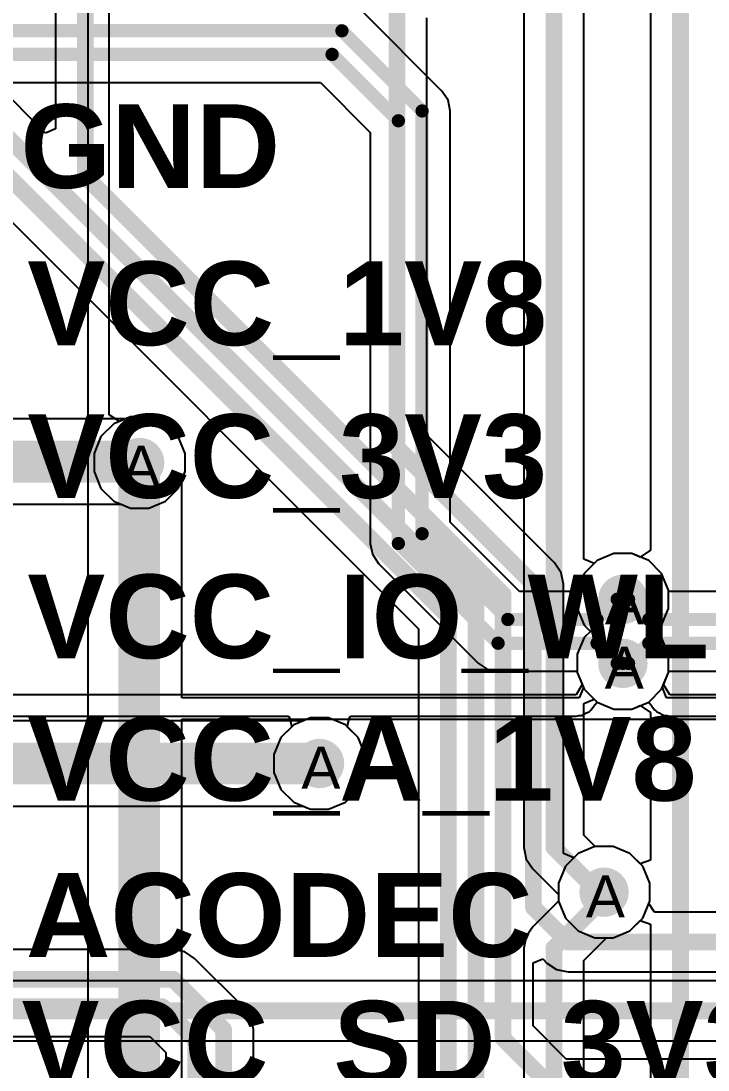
# Model space of a CAD drawing. Header units: inches. Extents: x 0 to 5271, y 0 to 5417.
# Drawn here: x 37.78 to 46.12, y 85.01 to 97.74 of the extents above; entities that cross this region are included whole.
import ezdxf

# ---------------------------------------------------------------- set-up
doc = ezdxf.new("R2010")
doc.units = ezdxf.units.IN
for name, color, linetype in [('Bottom Layer', 5, 'Continuous'), ('Drill Drawing', 1, 'Continuous'), ('L2_GND1', 16, 'Continuous'), ('L3_SIG1', 76, 'Continuous'), ('L4_PWR', 90, 'Continuous'), ('L5_GND2', 156, 'Continuous'), ('L6_SIG2', 130, 'Continuous'), ('L7_GND3', 216, 'Continuous'), ('Top Layer', 1, 'Continuous'), ('Top Overlay', 2, 'Continuous'), ('Via Holes', 16, 'Continuous')]:
    doc.layers.add(name, color=color, linetype=linetype)
doc.styles.add('Arial', font='', dxfattribs={"height": 0.2})
doc.styles.add('Arial_Bold', font='', dxfattribs={"height": 0.2})
doc.styles.get('Arial').set_extended_font_data('Arial')
doc.styles.get('Arial_Bold').set_extended_font_data('Arial', bold=True)

msp = doc.modelspace()

# ---------------------------------------------------------------- hatches: boundary and pattern name
at = {"layer": 'Bottom Layer'}
h = msp.add_hatch(color=5, dxfattribs=at)
edge = h.paths.add_edge_path()
edge.add_arc((39.218, 92.38), 0.3, 0, 360)
h = msp.add_hatch(color=5, dxfattribs=at)
edge = h.paths.add_edge_path()
edge.add_arc((45.085, 90.72), 0.3, 0, 360)
h = msp.add_hatch(color=5, dxfattribs=at)
edge = h.paths.add_edge_path()
edge.add_arc((45.085, 89.942), 0.3, 0, 360)
h = msp.add_hatch(color=5, dxfattribs=at)
edge = h.paths.add_edge_path()
edge.add_arc((41.402, 88.727), 0.3, 0, 360)
h = msp.add_hatch(color=5, dxfattribs=at)
edge = h.paths.add_edge_path()
edge.add_arc((44.856, 87.165), 0.3, 0, 360)
at = {"layer": 'L2_GND1'}
h = msp.add_hatch(color=16, dxfattribs=at)
edge = h.paths.add_edge_path()
edge.add_arc((39.218, 92.38), 0.3, 0, 360)
h = msp.add_hatch(color=16, dxfattribs=at)
edge = h.paths.add_edge_path()
edge.add_arc((45.085, 90.72), 0.3, 0, 360)
h = msp.add_hatch(color=16, dxfattribs=at)
edge = h.paths.add_edge_path()
edge.add_arc((45.085, 89.942), 0.3, 0, 360)
h = msp.add_hatch(color=16, dxfattribs=at)
edge = h.paths.add_edge_path()
edge.add_arc((41.402, 88.727), 0.3, 0, 360)
h = msp.add_hatch(color=16, dxfattribs=at)
edge = h.paths.add_edge_path()
edge.add_arc((44.856, 87.165), 0.3, 0, 360)
at = {"layer": 'L3_SIG1'}
h = msp.add_hatch(color=76, dxfattribs=at)
edge = h.paths.add_edge_path()
edge.add_arc((39.218, 92.38), 0.3, 0, 360)
h = msp.add_hatch(color=76, dxfattribs=at)
edge = h.paths.add_edge_path()
edge.add_arc((45.085, 90.72), 0.3, 0, 360)
h = msp.add_hatch(color=76, dxfattribs=at)
edge = h.paths.add_edge_path()
edge.add_arc((45.085, 89.942), 0.3, 0, 360)
h = msp.add_hatch(color=76, dxfattribs=at)
edge = h.paths.add_edge_path()
edge.add_arc((41.402, 88.727), 0.3, 0, 360)
h = msp.add_hatch(color=76, dxfattribs=at)
edge = h.paths.add_edge_path()
edge.add_arc((44.856, 87.165), 0.3, 0, 360)
at = {"layer": 'L4_PWR'}
h = msp.add_hatch(color=90, dxfattribs=at)
edge = h.paths.add_edge_path()
edge.add_arc((39.218, 92.38), 0.3, 0, 360)
h = msp.add_hatch(color=90, dxfattribs=at)
edge = h.paths.add_edge_path()
edge.add_arc((45.085, 90.72), 0.3, 0, 360)
h = msp.add_hatch(color=90, dxfattribs=at)
edge = h.paths.add_edge_path()
edge.add_arc((45.085, 89.942), 0.3, 0, 360)
h = msp.add_hatch(color=90, dxfattribs=at)
edge = h.paths.add_edge_path()
edge.add_arc((41.402, 88.727), 0.3, 0, 360)
h = msp.add_hatch(color=90, dxfattribs=at)
edge = h.paths.add_edge_path()
edge.add_arc((44.856, 87.165), 0.3, 0, 360)
at = {"layer": 'L5_GND2'}
h = msp.add_hatch(color=156, dxfattribs=at)
edge = h.paths.add_edge_path()
edge.add_arc((39.218, 92.38), 0.3, 0, 360)
h = msp.add_hatch(color=156, dxfattribs=at)
edge = h.paths.add_edge_path()
edge.add_arc((45.085, 90.72), 0.3, 0, 360)
h = msp.add_hatch(color=156, dxfattribs=at)
edge = h.paths.add_edge_path()
edge.add_arc((45.085, 89.942), 0.3, 0, 360)
h = msp.add_hatch(color=156, dxfattribs=at)
edge = h.paths.add_edge_path()
edge.add_arc((41.402, 88.727), 0.3, 0, 360)
h = msp.add_hatch(color=156, dxfattribs=at)
edge = h.paths.add_edge_path()
edge.add_arc((44.856, 87.165), 0.3, 0, 360)
at = {"layer": 'L6_SIG2'}
h = msp.add_hatch(color=130, dxfattribs=at)
edge = h.paths.add_edge_path()
edge.add_arc((39.218, 92.38), 0.3, 0, 360)
h = msp.add_hatch(color=130, dxfattribs=at)
edge = h.paths.add_edge_path()
edge.add_arc((45.085, 90.72), 0.3, 0, 360)
h = msp.add_hatch(color=130, dxfattribs=at)
edge = h.paths.add_edge_path()
edge.add_arc((45.085, 89.942), 0.3, 0, 360)
h = msp.add_hatch(color=130, dxfattribs=at)
edge = h.paths.add_edge_path()
edge.add_arc((41.402, 88.727), 0.3, 0, 360)
h = msp.add_hatch(color=130, dxfattribs=at)
edge = h.paths.add_edge_path()
edge.add_arc((44.856, 87.165), 0.3, 0, 360)
at = {"layer": 'L7_GND3'}
h = msp.add_hatch(color=216, dxfattribs=at)
edge = h.paths.add_edge_path()
edge.add_arc((39.218, 92.38), 0.3, 0, 360)
h = msp.add_hatch(color=216, dxfattribs=at)
edge = h.paths.add_edge_path()
edge.add_arc((45.085, 90.72), 0.3, 0, 360)
h = msp.add_hatch(color=216, dxfattribs=at)
edge = h.paths.add_edge_path()
edge.add_arc((45.085, 89.942), 0.3, 0, 360)
h = msp.add_hatch(color=216, dxfattribs=at)
edge = h.paths.add_edge_path()
edge.add_arc((41.402, 88.727), 0.3, 0, 360)
h = msp.add_hatch(color=216, dxfattribs=at)
edge = h.paths.add_edge_path()
edge.add_arc((44.856, 87.165), 0.3, 0, 360)
at = {"layer": 'Top Layer'}
h = msp.add_hatch(color=1, dxfattribs=at)
edge = h.paths.add_edge_path()
edge.add_arc((39.218, 92.38), 0.3, 0, 360)
h = msp.add_hatch(color=1, dxfattribs=at)
edge = h.paths.add_edge_path()
edge.add_arc((45.085, 90.72), 0.3, 0, 360)
h = msp.add_hatch(color=1, dxfattribs=at)
edge = h.paths.add_edge_path()
edge.add_arc((45.085, 89.942), 0.3, 0, 360)
h = msp.add_hatch(color=1, dxfattribs=at)
edge = h.paths.add_edge_path()
edge.add_arc((41.402, 88.727), 0.3, 0, 360)
h = msp.add_hatch(color=1, dxfattribs=at)
edge = h.paths.add_edge_path()
edge.add_arc((44.856, 87.165), 0.3, 0, 360)
at = {"layer": 'Via Holes'}
h = msp.add_hatch(color=7, dxfattribs=at)
edge = h.paths.add_edge_path()
edge.add_arc((39.218, 92.38), 0.15, 0, 360)
h = msp.add_hatch(color=7, dxfattribs=at)
edge = h.paths.add_edge_path()
edge.add_arc((45.085, 90.72), 0.15, 0, 360)
h = msp.add_hatch(color=7, dxfattribs=at)
edge = h.paths.add_edge_path()
edge.add_arc((45.085, 89.942), 0.15, 0, 360)
h = msp.add_hatch(color=7, dxfattribs=at)
edge = h.paths.add_edge_path()
edge.add_arc((41.402, 88.727), 0.15, 0, 360)
h = msp.add_hatch(color=7, dxfattribs=at)
edge = h.paths.add_edge_path()
edge.add_arc((44.856, 87.165), 0.15, 0, 360)

# ---------------------------------------------------------------- linework, layer by layer
at = {"layer": 'Bottom Layer'}
for p, q in [((38.195, 100.482), (38.195, 96.428)), ((38.077, 96.379), (35.313, 99.144)), ((34.364, 98.6), (42.603, 90.362)), ((42.704, 92.712), (42.704, 97.777)), ((38.195, 96.428), (38.077, 96.379)), ((38.904, 92.849), (38.748, 92.694)), ((39.107, 92.934), (38.904, 92.849)), ((39.328, 92.934), (39.107, 92.934)), ((39.531, 92.849), (39.328, 92.934)), ((39.687, 92.694), (39.531, 92.849)), ((38.748, 92.694), (38.664, 92.49)), ((39.772, 92.49), (39.687, 92.694)), ((44.255, 91.161), (42.704, 92.712)), ((38.664, 92.49), (38.664, 92.27)), ((39.772, 92.27), (39.772, 92.49)), ((38.664, 92.27), (38.748, 92.066)), ((39.687, 92.066), (39.772, 92.27)), ((38.748, 92.066), (38.904, 91.91)), ((39.531, 91.91), (39.687, 92.066)), ((38.904, 91.91), (39.107, 91.826)), ((39.107, 91.826), (39.328, 91.826)), ((39.328, 91.826), (39.531, 91.91)), ((44.771, 91.189), (44.615, 91.034)), ((44.975, 91.274), (44.771, 91.189)), ((45.195, 91.274), (44.975, 91.274)), ((45.399, 91.189), (45.195, 91.274)), ((45.555, 91.034), (45.399, 91.189)), ((44.334, 91.043), (44.255, 91.161)), ((44.255, 91.161), (44.255, 91.161)), ((44.362, 90.904), (44.334, 91.043)), ((44.615, 91.034), (44.531, 90.83)), ((45.639, 90.83), (45.555, 91.034)), ((44.362, 87.633), (44.362, 90.904)), ((44.531, 90.83), (44.531, 90.61)), ((45.639, 90.816), (45.639, 90.83)), ((52.996, 90.816), (45.639, 90.816)), ((44.531, 90.61), (44.615, 90.406)), ((44.615, 90.406), (44.69, 90.331)), ((42.603, 90.362), (42.603, 83.061)), ((44.69, 90.331), (44.615, 90.256)), ((44.615, 90.256), (44.531, 90.052)), ((44.531, 90.052), (44.531, 89.832)), ((44.531, 89.832), (44.615, 89.628)), ((45.555, 89.628), (45.639, 89.832)), ((45.639, 89.832), (45.639, 89.846)), ((45.639, 89.846), (53.256, 89.846)), ((44.615, 89.628), (44.771, 89.472)), ((45.399, 89.472), (45.555, 89.628)), ((44.771, 89.472), (44.975, 89.388)), ((44.975, 89.388), (45.195, 89.388)), ((45.195, 89.388), (45.399, 89.472)), ((41.292, 89.281), (41.088, 89.197)), ((41.512, 89.281), (41.292, 89.281)), ((41.716, 89.197), (41.512, 89.281)), ((41.088, 89.197), (40.932, 89.041)), ((41.872, 89.041), (41.716, 89.197)), ((40.932, 89.041), (40.848, 88.837)), ((41.956, 88.837), (41.872, 89.041)), ((40.848, 88.837), (40.848, 88.617)), ((41.956, 88.617), (41.956, 88.837)), ((40.848, 88.617), (40.932, 88.413)), ((41.872, 88.413), (41.956, 88.617)), ((40.932, 88.413), (41.088, 88.258)), ((41.716, 88.258), (41.872, 88.413)), ((41.088, 88.258), (41.292, 88.173)), ((41.512, 88.173), (41.716, 88.258)), ((41.292, 88.173), (41.512, 88.173)), ((44.489, 87.581), (44.362, 87.633)), ((44.543, 87.635), (44.489, 87.581)), ((44.746, 87.719), (44.543, 87.635)), ((44.967, 87.719), (44.746, 87.719)), ((45.17, 87.635), (44.967, 87.719)), ((45.326, 87.479), (45.17, 87.635)), ((45.41, 87.275), (45.326, 87.479)), ((45.41, 87.055), (45.41, 87.275)), ((45.399, 87.029), (45.41, 87.055)), ((45.47, 86.923), (45.399, 87.029)), ((52.18, 86.923), (45.47, 86.923)), ((39.629, 86.469), (37.493, 86.469)), ((39.768, 86.441), (39.629, 86.469)), ((39.629, 86.469), (39.629, 86.469)), ((39.885, 86.362), (39.768, 86.441)), ((40.494, 85.754), (39.885, 86.362)), ((43.994, 86.306), (44.111, 86.355)), ((44.111, 86.355), (44.162, 86.304)), ((43.994, 85.542), (43.994, 86.306)), ((44.162, 86.304), (44.162, 86.304)), ((44.162, 86.304), (44.28, 86.225)), ((44.28, 86.225), (44.419, 86.198)), ((44.419, 86.198), (44.419, 86.198)), ((44.419, 86.198), (51.732, 86.198)), ((40.572, 85.637), (40.494, 85.754)), ((40.494, 85.754), (40.494, 85.754)), ((40.6, 85.498), (40.572, 85.637)), ((40.6, 83.963), (40.6, 85.498)), ((40.6, 85.498), (40.6, 85.498)), ((44.397, 85.139), (43.994, 85.542)), ((32.045, 85.413), (39.342, 85.413)), ((39.342, 85.413), (39.536, 85.219)), ((39.536, 85.219), (39.536, 83.963)), ((48.887, 85.139), (44.397, 85.139))]:
    msp.add_line(p, q, dxfattribs=at)
for points in [[(38.557, 95.854, 0.203, 0.203, 0), (38.557, 100.482, 0.203, 0.203, 0)], [(34.95, 98.994, 0.203, 0.203, 0), (43.301, 90.643, 0.203, 0.203, 0)], [(34.62, 98.857, 0.203, 0.203, 0), (42.965, 90.512, 0.203, 0.203, 0)], [(42.342, 92.561, 0.203, 0.203, 0), (42.342, 98.26, 0.203, 0.203, 0)], [(38.557, 95.854, 0.203, 0.203, 0), (43.631, 90.78, 0.203, 0.203, 0)], [(42.342, 92.561, 0.203, 0.203, 0), (43.999, 90.904, 0.203, 0.203, 0)], [(43.999, 86.98, 0.203, 0.203, 0), (43.999, 90.904, 0.203, 0.203, 0)], [(43.631, 85.391, 0.203, 0.203, 0), (43.631, 90.78, 0.203, 0.203, 0)], [(45.085, 90.72, 0.161, 0.161, 0), (45.154, 90.72, 0.161, 0.161, 0)], [(45.154, 90.72, 0.161, 0.161, 0), (45.399, 90.475, 0.161, 0.161, 0)], [(43.301, 83.358, 0.203, 0.203, 0), (43.301, 90.643, 0.203, 0.203, 0)], [(42.965, 82.579, 0.203, 0.203, 0), (42.965, 90.512, 0.203, 0.203, 0)], [(45.399, 90.475, 0.161, 0.161, 0), (53.137, 90.475, 0.161, 0.161, 0)], [(45.154, 89.942, 0.161, 0.161, 0), (45.399, 90.187, 0.161, 0.161, 0)], [(45.399, 90.187, 0.161, 0.161, 0), (53.256, 90.187, 0.161, 0.161, 0)], [(45.085, 89.942, 0.161, 0.161, 0), (45.154, 89.942, 0.161, 0.161, 0)], [(43.999, 86.98, 0.203, 0.203, 0), (44.419, 86.56, 0.203, 0.203, 0)], [(44.419, 86.56, 0.203, 0.203, 0), (52.601, 86.56, 0.203, 0.203, 0)], [(32.182, 86.106, 0.203, 0.203, 0), (39.629, 86.106, 0.203, 0.203, 0)], [(39.629, 86.106, 0.203, 0.203, 0), (40.237, 85.498, 0.203, 0.203, 0)], [(32.045, 85.776, 0.203, 0.203, 0), (39.492, 85.776, 0.203, 0.203, 0)], [(39.492, 85.776, 0.203, 0.203, 0), (39.899, 85.369, 0.203, 0.203, 0)], [(40.237, 83.744, 0.203, 0.203, 0), (40.237, 85.498, 0.203, 0.203, 0)], [(39.899, 83.726, 0.203, 0.203, 0), (39.899, 85.369, 0.203, 0.203, 0)], [(43.631, 85.391, 0.203, 0.203, 0), (44.247, 84.776, 0.203, 0.203, 0)]]:
    msp.add_lwpolyline(points, format="xyseb", dxfattribs=at)
for points in [[(38.506, 95.854, 0.102, 0.102, 1), (38.608, 95.854, 0.102, 0.102, 1)], [(38.506, 95.854, 0.102, 0.102, 1), (38.608, 95.854, 0.102, 0.102, 1)], [(42.291, 92.561, 0.102, 0.102, 1), (42.393, 92.561, 0.102, 0.102, 1)], [(42.291, 92.561, 0.102, 0.102, 1), (42.393, 92.561, 0.102, 0.102, 1)], [(43.948, 90.904, 0.102, 0.102, 1), (44.05, 90.904, 0.102, 0.102, 1)], [(43.948, 90.904, 0.102, 0.102, 1), (44.05, 90.904, 0.102, 0.102, 1)], [(43.581, 90.78, 0.102, 0.102, 1), (43.682, 90.78, 0.102, 0.102, 1)], [(43.581, 90.78, 0.102, 0.102, 1), (43.682, 90.78, 0.102, 0.102, 1)], [(45.045, 90.72, 0.0804, 0.0804, 1), (45.125, 90.72, 0.0804, 0.0804, 1)], [(45.114, 90.72, 0.0804, 0.0804, 1), (45.194, 90.72, 0.0804, 0.0804, 1)], [(45.114, 90.72, 0.0804, 0.0804, 1), (45.194, 90.72, 0.0804, 0.0804, 1)], [(43.25, 90.643, 0.102, 0.102, 1), (43.352, 90.643, 0.102, 0.102, 1)], [(43.25, 90.643, 0.102, 0.102, 1), (43.352, 90.643, 0.102, 0.102, 1)], [(42.914, 90.512, 0.102, 0.102, 1), (43.016, 90.512, 0.102, 0.102, 1)], [(42.914, 90.512, 0.102, 0.102, 1), (43.016, 90.512, 0.102, 0.102, 1)], [(45.359, 90.475, 0.0804, 0.0804, 1), (45.439, 90.475, 0.0804, 0.0804, 1)], [(45.359, 90.475, 0.0804, 0.0804, 1), (45.439, 90.475, 0.0804, 0.0804, 1)], [(45.359, 90.187, 0.0804, 0.0804, 1), (45.439, 90.187, 0.0804, 0.0804, 1)], [(45.359, 90.187, 0.0804, 0.0804, 1), (45.439, 90.187, 0.0804, 0.0804, 1)], [(45.045, 89.942, 0.0804, 0.0804, 1), (45.125, 89.942, 0.0804, 0.0804, 1)], [(45.114, 89.942, 0.0804, 0.0804, 1), (45.194, 89.942, 0.0804, 0.0804, 1)], [(45.114, 89.942, 0.0804, 0.0804, 1), (45.194, 89.942, 0.0804, 0.0804, 1)], [(43.948, 86.98, 0.102, 0.102, 1), (44.05, 86.98, 0.102, 0.102, 1)], [(43.948, 86.98, 0.102, 0.102, 1), (44.05, 86.98, 0.102, 0.102, 1)], [(44.368, 86.56, 0.102, 0.102, 1), (44.469, 86.56, 0.102, 0.102, 1)], [(44.368, 86.56, 0.102, 0.102, 1), (44.469, 86.56, 0.102, 0.102, 1)], [(39.578, 86.106, 0.102, 0.102, 1), (39.68, 86.106, 0.102, 0.102, 1)], [(39.578, 86.106, 0.102, 0.102, 1), (39.68, 86.106, 0.102, 0.102, 1)], [(39.441, 85.776, 0.102, 0.102, 1), (39.543, 85.776, 0.102, 0.102, 1)], [(39.441, 85.776, 0.102, 0.102, 1), (39.543, 85.776, 0.102, 0.102, 1)], [(40.186, 85.498, 0.102, 0.102, 1), (40.288, 85.498, 0.102, 0.102, 1)], [(40.186, 85.498, 0.102, 0.102, 1), (40.288, 85.498, 0.102, 0.102, 1)], [(39.848, 85.369, 0.102, 0.102, 1), (39.95, 85.369, 0.102, 0.102, 1)], [(39.848, 85.369, 0.102, 0.102, 1), (39.95, 85.369, 0.102, 0.102, 1)], [(43.581, 85.391, 0.102, 0.102, 1), (43.682, 85.391, 0.102, 0.102, 1)], [(43.581, 85.391, 0.102, 0.102, 1), (43.682, 85.391, 0.102, 0.102, 1)]]:
    msp.add_lwpolyline(points, format="xyseb", close=True, dxfattribs=at)
at = {"layer": 'L2_GND1'}
for p, q in [((38.904, 92.849), (38.748, 92.694)), ((39.107, 92.934), (38.904, 92.849)), ((39.328, 92.934), (39.107, 92.934)), ((39.531, 92.849), (39.328, 92.934)), ((39.687, 92.694), (39.531, 92.849)), ((38.748, 92.694), (38.664, 92.49)), ((39.772, 92.49), (39.687, 92.694)), ((38.664, 92.49), (38.664, 92.27)), ((39.772, 92.27), (39.772, 92.49)), ((38.664, 92.27), (38.748, 92.066)), ((39.687, 92.066), (39.772, 92.27)), ((38.748, 92.066), (38.904, 91.91)), ((39.531, 91.91), (39.687, 92.066)), ((38.904, 91.91), (39.107, 91.826)), ((39.107, 91.826), (39.328, 91.826)), ((39.328, 91.826), (39.531, 91.91)), ((44.771, 91.189), (44.615, 91.034)), ((44.975, 91.274), (44.771, 91.189)), ((45.195, 91.274), (44.975, 91.274)), ((45.399, 91.189), (45.195, 91.274)), ((45.555, 91.034), (45.399, 91.189)), ((44.615, 91.034), (44.531, 90.83)), ((45.639, 90.83), (45.555, 91.034)), ((44.531, 90.83), (44.531, 90.61)), ((45.639, 90.61), (45.639, 90.83)), ((44.531, 90.61), (44.615, 90.406)), ((45.555, 90.406), (45.639, 90.61)), ((44.615, 90.406), (44.69, 90.331)), ((45.48, 90.331), (45.555, 90.406)), ((44.69, 90.331), (44.615, 90.256)), ((45.555, 90.256), (45.48, 90.331)), ((44.615, 90.256), (44.531, 90.052)), ((45.639, 90.052), (45.555, 90.256)), ((44.531, 90.052), (44.531, 89.832)), ((45.639, 89.832), (45.639, 90.052)), ((44.531, 89.832), (44.591, 89.687)), ((45.579, 89.687), (45.639, 89.832)), ((44.591, 89.687), (44.517, 89.56)), ((45.653, 89.56), (45.579, 89.687)), ((44.517, 89.56), (23.53, 89.56)), ((53.781, 89.56), (45.653, 89.56)), ((44.7, 89.377), (44.733, 89.421)), ((44.733, 89.421), (44.741, 89.431)), ((44.741, 89.431), (44.746, 89.438)), ((44.746, 89.438), (44.771, 89.472)), ((44.771, 89.472), (44.975, 89.388)), ((44.975, 89.388), (45.195, 89.388)), ((45.195, 89.388), (45.399, 89.472)), ((45.399, 89.472), (45.424, 89.438)), ((45.424, 89.438), (45.429, 89.431)), ((45.429, 89.431), (45.437, 89.421)), ((45.437, 89.421), (45.47, 89.377)), ((23.53, 89.301), (41.027, 89.301)), ((41.027, 89.301), (41.039, 89.28)), ((41.039, 89.28), (41.066, 89.174)), ((41.738, 89.174), (41.765, 89.28)), ((41.765, 89.28), (41.777, 89.301)), ((41.777, 89.301), (44.517, 89.301)), ((44.517, 89.301), (44.55, 89.308)), ((44.55, 89.308), (44.584, 89.31)), ((44.584, 89.31), (44.599, 89.318)), ((44.599, 89.318), (44.616, 89.321)), ((44.616, 89.321), (44.644, 89.34)), ((44.644, 89.34), (44.675, 89.355)), ((44.675, 89.355), (44.686, 89.368)), ((44.686, 89.368), (44.7, 89.377)), ((45.47, 89.377), (45.484, 89.368)), ((45.484, 89.368), (45.495, 89.355)), ((45.495, 89.355), (45.526, 89.34)), ((45.526, 89.34), (45.554, 89.321)), ((45.554, 89.321), (45.571, 89.318)), ((45.571, 89.318), (45.586, 89.31)), ((45.586, 89.31), (45.62, 89.308)), ((45.62, 89.308), (45.653, 89.301)), ((45.653, 89.301), (53.71, 89.301)), ((41.066, 89.174), (40.932, 89.041)), ((41.872, 89.041), (41.738, 89.174)), ((40.932, 89.041), (40.848, 88.837)), ((41.956, 88.837), (41.872, 89.041)), ((40.848, 88.837), (40.848, 88.617)), ((41.956, 88.617), (41.956, 88.837)), ((40.848, 88.617), (40.932, 88.413)), ((41.872, 88.413), (41.956, 88.617)), ((40.932, 88.413), (41.088, 88.258)), ((41.716, 88.258), (41.872, 88.413)), ((41.088, 88.258), (41.292, 88.173)), ((41.512, 88.173), (41.716, 88.258)), ((41.292, 88.173), (41.512, 88.173)), ((44.543, 87.635), (44.387, 87.479)), ((44.746, 87.719), (44.543, 87.635)), ((44.967, 87.719), (44.746, 87.719)), ((45.17, 87.635), (44.967, 87.719)), ((45.326, 87.479), (45.17, 87.635)), ((44.387, 87.479), (44.302, 87.275)), ((45.41, 87.275), (45.326, 87.479)), ((44.302, 87.275), (44.302, 87.055)), ((45.41, 87.055), (45.41, 87.275)), ((44.302, 87.055), (44.387, 86.851)), ((45.326, 86.851), (45.41, 87.055)), ((44.387, 86.851), (44.543, 86.695)), ((45.17, 86.695), (45.326, 86.851)), ((44.543, 86.695), (44.746, 86.611)), ((44.746, 86.611), (44.967, 86.611)), ((44.967, 86.611), (45.17, 86.695))]:
    msp.add_line(p, q, dxfattribs=at)
at = {"layer": 'L3_SIG1'}
for p, q in [((43.884, 98.781), (43.884, 87.706)), ((44.609, 91.207), (44.609, 98.63)), ((38.904, 92.849), (38.748, 92.694)), ((39.107, 92.934), (38.904, 92.849)), ((39.328, 92.934), (39.107, 92.934)), ((39.531, 92.849), (39.328, 92.934)), ((39.687, 92.694), (39.531, 92.849)), ((38.748, 92.694), (38.664, 92.49)), ((39.772, 92.49), (39.687, 92.694)), ((38.664, 92.49), (38.664, 92.27)), ((39.772, 92.27), (39.772, 92.49)), ((38.664, 92.27), (38.748, 92.066)), ((39.687, 92.066), (39.772, 92.27)), ((38.748, 92.066), (38.904, 91.91)), ((39.531, 91.91), (39.687, 92.066)), ((38.904, 91.91), (39.107, 91.826)), ((39.107, 91.826), (39.328, 91.826)), ((39.328, 91.826), (39.531, 91.91)), ((44.736, 91.155), (44.609, 91.207)), ((44.771, 91.189), (44.736, 91.155)), ((44.975, 91.274), (44.771, 91.189)), ((45.195, 91.274), (44.975, 91.274)), ((45.399, 91.189), (45.195, 91.274)), ((45.555, 91.034), (45.399, 91.189)), ((45.639, 90.83), (45.555, 91.034)), ((45.639, 90.61), (45.639, 90.83)), ((45.555, 90.406), (45.639, 90.61)), ((45.48, 90.331), (45.555, 90.406)), ((45.555, 90.256), (45.48, 90.331)), ((45.639, 90.052), (45.555, 90.256)), ((45.639, 89.832), (45.639, 90.052)), ((45.555, 89.628), (45.639, 89.832)), ((45.399, 89.472), (45.555, 89.628)), ((44.609, 89.455), (44.736, 89.507)), ((44.609, 87.856), (44.609, 89.455)), ((44.736, 89.507), (44.771, 89.472)), ((44.771, 89.472), (44.975, 89.388)), ((44.975, 89.388), (45.195, 89.388)), ((45.195, 89.388), (45.399, 89.472)), ((41.292, 89.281), (41.088, 89.197)), ((41.512, 89.281), (41.292, 89.281)), ((41.716, 89.197), (41.512, 89.281)), ((41.088, 89.197), (40.932, 89.041)), ((41.872, 89.041), (41.716, 89.197)), ((40.932, 89.041), (40.848, 88.837)), ((41.956, 88.837), (41.872, 89.041)), ((40.848, 88.837), (40.848, 88.617)), ((41.956, 88.617), (41.956, 88.837)), ((40.848, 88.617), (40.932, 88.413)), ((41.872, 88.413), (41.956, 88.617)), ((40.932, 88.413), (41.088, 88.258)), ((41.716, 88.258), (41.872, 88.413)), ((41.088, 88.258), (41.292, 88.173)), ((41.512, 88.173), (41.716, 88.258)), ((41.292, 88.173), (41.512, 88.173)), ((44.747, 87.719), (44.609, 87.856)), ((43.884, 87.706), (43.884, 87.706)), ((43.884, 87.706), (43.912, 87.567)), ((44.967, 87.719), (44.747, 87.719)), ((45.17, 87.635), (44.967, 87.719)), ((45.326, 87.479), (45.17, 87.635)), ((43.912, 87.567), (43.99, 87.45)), ((45.41, 87.275), (45.326, 87.479)), ((43.99, 87.45), (44.302, 87.138)), ((45.41, 87.055), (45.41, 87.275)), ((44.302, 87.138), (44.302, 87.055)), ((44.302, 87.055), (44.387, 86.851)), ((45.326, 86.851), (45.41, 87.055)), ((44.387, 86.851), (44.543, 86.695)), ((45.17, 86.695), (45.326, 86.851)), ((44.543, 86.695), (44.746, 86.611)), ((44.746, 86.611), (44.967, 86.611)), ((44.967, 86.611), (45.17, 86.695))]:
    msp.add_line(p, q, dxfattribs=at)
for points in [[(44.247, 87.706, 0.203, 0.203, 0), (44.247, 98.781, 0.203, 0.203, 0)], [(44.247, 87.706, 0.203, 0.203, 0), (44.788, 87.165, 0.203, 0.203, 0)], [(44.788, 87.165, 0.203, 0.203, 0), (44.856, 87.165, 0.203, 0.203, 0)]]:
    msp.add_lwpolyline(points, format="xyseb", dxfattribs=at)
for points in [[(44.196, 87.706, 0.102, 0.102, 1), (44.298, 87.706, 0.102, 0.102, 1)], [(44.196, 87.706, 0.102, 0.102, 1), (44.298, 87.706, 0.102, 0.102, 1)], [(44.737, 87.165, 0.102, 0.102, 1), (44.839, 87.165, 0.102, 0.102, 1)], [(44.737, 87.165, 0.102, 0.102, 1), (44.839, 87.165, 0.102, 0.102, 1)], [(44.806, 87.165, 0.102, 0.102, 1), (44.907, 87.165, 0.102, 0.102, 1)]]:
    msp.add_lwpolyline(points, format="xyseb", close=True, dxfattribs=at)
at = {"layer": 'L4_PWR'}
for p, q in [((38.587, 100.711), (38.587, 76.463)), ((38.846, 92.957), (38.846, 100.452)), ((38.973, 92.878), (38.846, 92.957)), ((39.107, 92.934), (38.973, 92.878)), ((39.328, 92.934), (39.107, 92.934)), ((39.531, 92.849), (39.328, 92.934)), ((39.687, 92.694), (39.531, 92.849)), ((39.772, 92.49), (39.687, 92.694)), ((39.772, 92.27), (39.772, 92.49)), ((39.73, 92.168), (39.772, 92.27)), ((39.73, 89.524), (39.73, 92.168)), ((44.771, 91.189), (44.615, 91.034)), ((44.975, 91.274), (44.771, 91.189)), ((45.195, 91.274), (44.975, 91.274)), ((45.399, 91.189), (45.195, 91.274)), ((45.555, 91.034), (45.399, 91.189)), ((44.615, 91.034), (44.531, 90.83)), ((45.639, 90.83), (45.555, 91.034)), ((44.531, 90.83), (44.531, 90.61)), ((45.639, 90.61), (45.639, 90.83)), ((44.531, 90.61), (44.615, 90.406)), ((45.555, 90.406), (45.639, 90.61)), ((44.615, 90.406), (44.69, 90.331)), ((45.48, 90.331), (45.555, 90.406)), ((44.69, 90.331), (44.615, 90.256)), ((45.555, 90.256), (45.48, 90.331)), ((44.615, 90.256), (44.531, 90.052)), ((45.639, 90.052), (45.555, 90.256)), ((44.531, 90.052), (44.531, 89.832)), ((45.639, 89.832), (45.639, 90.052)), ((44.531, 89.832), (44.606, 89.651)), ((45.564, 89.651), (45.639, 89.832)), ((44.606, 89.651), (44.554, 89.524)), ((45.616, 89.524), (45.564, 89.651)), ((44.554, 89.524), (39.73, 89.524)), ((51.003, 89.524), (45.616, 89.524)), ((39.73, 78.589), (39.73, 89.265)), ((39.73, 89.265), (51.003, 89.265)), ((44.543, 87.635), (44.387, 87.479)), ((44.746, 87.719), (44.543, 87.635)), ((44.967, 87.719), (44.746, 87.719)), ((45.17, 87.635), (44.967, 87.719)), ((45.326, 87.479), (45.17, 87.635)), ((44.387, 87.479), (44.302, 87.275)), ((45.41, 87.275), (45.326, 87.479)), ((44.302, 87.275), (44.302, 87.055)), ((45.41, 87.055), (45.41, 87.275)), ((44.302, 87.055), (44.387, 86.851)), ((45.326, 86.851), (45.41, 87.055)), ((44.387, 86.851), (44.543, 86.695)), ((45.17, 86.695), (45.326, 86.851)), ((44.543, 86.695), (44.746, 86.611)), ((44.746, 86.611), (44.967, 86.611)), ((44.967, 86.611), (45.17, 86.695))]:
    msp.add_line(p, q, dxfattribs=at)
for points in [[(39.212, 92.374, 0.508, 0.508, 0), (39.218, 92.38, 0.508, 0.508, 0)], [(39.212, 77.857, 0.508, 0.508, 0), (39.212, 92.374, 0.508, 0.508, 0)]]:
    msp.add_lwpolyline(points, format="xyseb", dxfattribs=at)
for points in [[(39.085, 92.374, 0.254, 0.254, 1), (39.339, 92.374, 0.254, 0.254, 1)], [(39.085, 92.374, 0.254, 0.254, 1), (39.339, 92.374, 0.254, 0.254, 1)], [(39.091, 92.38, 0.254, 0.254, 1), (39.345, 92.38, 0.254, 0.254, 1)]]:
    msp.add_lwpolyline(points, format="xyseb", close=True, dxfattribs=at)
at = {"layer": 'L5_GND2'}
for p, q in [((38.904, 92.849), (38.748, 92.694)), ((39.107, 92.934), (38.904, 92.849)), ((39.328, 92.934), (39.107, 92.934)), ((39.531, 92.849), (39.328, 92.934)), ((39.687, 92.694), (39.531, 92.849)), ((38.748, 92.694), (38.664, 92.49)), ((39.772, 92.49), (39.687, 92.694)), ((38.664, 92.49), (38.664, 92.27)), ((39.772, 92.27), (39.772, 92.49)), ((38.664, 92.27), (38.748, 92.066)), ((39.687, 92.066), (39.772, 92.27)), ((38.748, 92.066), (38.904, 91.91)), ((39.531, 91.91), (39.687, 92.066)), ((38.904, 91.91), (39.107, 91.826)), ((39.107, 91.826), (39.328, 91.826)), ((39.328, 91.826), (39.531, 91.91)), ((44.771, 91.189), (44.615, 91.034)), ((44.975, 91.274), (44.771, 91.189)), ((45.195, 91.274), (44.975, 91.274)), ((45.399, 91.189), (45.195, 91.274)), ((45.555, 91.034), (45.399, 91.189)), ((44.615, 91.034), (44.531, 90.83)), ((45.639, 90.83), (45.555, 91.034)), ((44.531, 90.83), (44.531, 90.61)), ((45.639, 90.61), (45.639, 90.83)), ((44.531, 90.61), (44.615, 90.406)), ((45.555, 90.406), (45.639, 90.61)), ((44.615, 90.406), (44.69, 90.331)), ((45.48, 90.331), (45.555, 90.406)), ((44.69, 90.331), (44.615, 90.256)), ((45.555, 90.256), (45.48, 90.331)), ((44.615, 90.256), (44.531, 90.052)), ((45.639, 90.052), (45.555, 90.256)), ((44.531, 90.052), (44.531, 89.832)), ((45.639, 89.832), (45.639, 90.052)), ((44.531, 89.832), (44.615, 89.628)), ((45.555, 89.628), (45.639, 89.832)), ((44.615, 89.628), (44.771, 89.472)), ((45.399, 89.472), (45.555, 89.628)), ((44.771, 89.472), (44.975, 89.388)), ((44.975, 89.388), (45.195, 89.388)), ((45.195, 89.388), (45.399, 89.472)), ((41.292, 89.281), (41.088, 89.197)), ((41.512, 89.281), (41.292, 89.281)), ((41.716, 89.197), (41.512, 89.281)), ((41.088, 89.197), (40.932, 89.041)), ((41.872, 89.041), (41.716, 89.197)), ((40.932, 89.041), (40.848, 88.837)), ((41.956, 88.837), (41.872, 89.041)), ((40.848, 88.837), (40.848, 88.617)), ((41.956, 88.617), (41.956, 88.837)), ((40.848, 88.617), (40.932, 88.413)), ((41.872, 88.413), (41.956, 88.617)), ((40.932, 88.413), (41.088, 88.258)), ((41.716, 88.258), (41.872, 88.413)), ((41.088, 88.258), (41.292, 88.173)), ((41.512, 88.173), (41.716, 88.258)), ((41.292, 88.173), (41.512, 88.173)), ((44.543, 87.635), (44.387, 87.479)), ((44.746, 87.719), (44.543, 87.635)), ((44.967, 87.719), (44.746, 87.719)), ((45.17, 87.635), (44.967, 87.719)), ((45.326, 87.479), (45.17, 87.635)), ((44.387, 87.479), (44.302, 87.275)), ((45.41, 87.275), (45.326, 87.479)), ((44.302, 87.275), (44.302, 87.055)), ((45.41, 87.055), (45.41, 87.275)), ((44.302, 87.055), (44.387, 86.851)), ((45.326, 86.851), (45.41, 87.055)), ((44.387, 86.851), (44.543, 86.695)), ((45.17, 86.695), (45.326, 86.851)), ((44.543, 86.695), (44.746, 86.611)), ((44.746, 86.611), (44.967, 86.611)), ((44.967, 86.611), (45.17, 86.695))]:
    msp.add_line(p, q, dxfattribs=at)
at = {"layer": 'L6_SIG2'}
for p, q in [((38.904, 92.849), (38.748, 92.694)), ((39.107, 92.934), (38.904, 92.849)), ((39.328, 92.934), (39.107, 92.934)), ((39.531, 92.849), (39.328, 92.934)), ((39.687, 92.694), (39.531, 92.849)), ((38.748, 92.694), (38.664, 92.49)), ((39.772, 92.49), (39.687, 92.694)), ((38.664, 92.49), (38.664, 92.27)), ((39.772, 92.27), (39.772, 92.49)), ((38.664, 92.27), (38.748, 92.066)), ((39.687, 92.066), (39.772, 92.27)), ((38.748, 92.066), (38.904, 91.91)), ((39.531, 91.91), (39.687, 92.066)), ((38.904, 91.91), (39.107, 91.826)), ((39.107, 91.826), (39.328, 91.826)), ((39.328, 91.826), (39.531, 91.91)), ((44.771, 91.189), (44.615, 91.034)), ((44.975, 91.274), (44.771, 91.189)), ((45.195, 91.274), (44.975, 91.274)), ((45.399, 91.189), (45.195, 91.274)), ((45.555, 91.034), (45.399, 91.189)), ((44.615, 91.034), (44.531, 90.83)), ((45.639, 90.83), (45.555, 91.034)), ((44.531, 90.83), (44.531, 90.61)), ((45.639, 90.61), (45.639, 90.83)), ((44.531, 90.61), (44.615, 90.406)), ((45.555, 90.406), (45.639, 90.61)), ((44.615, 90.406), (44.69, 90.331)), ((45.48, 90.331), (45.555, 90.406)), ((44.69, 90.331), (44.615, 90.256)), ((45.555, 90.256), (45.48, 90.331)), ((44.615, 90.256), (44.531, 90.052)), ((45.639, 90.052), (45.555, 90.256)), ((44.531, 90.052), (44.531, 89.832)), ((45.639, 89.832), (45.639, 90.052)), ((44.531, 89.832), (44.615, 89.628)), ((45.555, 89.628), (45.639, 89.832)), ((44.615, 89.628), (44.771, 89.472)), ((45.399, 89.472), (45.555, 89.628)), ((44.771, 89.472), (44.975, 89.388)), ((44.975, 89.388), (45.195, 89.388)), ((45.195, 89.388), (45.399, 89.472)), ((41.292, 89.281), (41.088, 89.197)), ((41.512, 89.281), (41.292, 89.281)), ((41.716, 89.197), (41.512, 89.281)), ((41.088, 89.197), (40.932, 89.041)), ((41.872, 89.041), (41.716, 89.197)), ((40.932, 89.041), (40.848, 88.837)), ((41.956, 88.837), (41.872, 89.041)), ((40.848, 88.837), (40.848, 88.617)), ((41.956, 88.617), (41.956, 88.837)), ((40.848, 88.617), (40.932, 88.413)), ((41.872, 88.413), (41.956, 88.617)), ((40.932, 88.413), (41.088, 88.258)), ((41.716, 88.258), (41.872, 88.413)), ((41.088, 88.258), (41.292, 88.173)), ((41.512, 88.173), (41.716, 88.258)), ((41.292, 88.173), (41.512, 88.173)), ((44.543, 87.635), (44.387, 87.479)), ((44.746, 87.719), (44.543, 87.635)), ((44.967, 87.719), (44.746, 87.719)), ((45.17, 87.635), (44.967, 87.719)), ((45.326, 87.479), (45.17, 87.635)), ((44.387, 87.479), (44.302, 87.275)), ((45.41, 87.275), (45.326, 87.479)), ((44.302, 87.275), (44.302, 87.055)), ((45.41, 87.055), (45.41, 87.275)), ((44.302, 87.055), (44.387, 86.851)), ((45.326, 86.851), (45.41, 87.055)), ((44.387, 86.851), (44.543, 86.695)), ((45.17, 86.695), (45.326, 86.851)), ((44.543, 86.695), (44.746, 86.611)), ((44.746, 86.611), (44.967, 86.611)), ((44.967, 86.611), (45.17, 86.695)), ((48.46, 86.088), (12.058, 86.088)), ((27.532, 85.362), (48.31, 85.362))]:
    msp.add_line(p, q, dxfattribs=at)
msp.add_lwpolyline([(11.908, 85.725, 0.203, 0.203, 0), (48.46, 85.725, 0.203, 0.203, 0)], format="xyseb", dxfattribs=at)
at = {"layer": 'L7_GND3'}
for p, q in [((38.904, 92.849), (38.748, 92.694)), ((39.107, 92.934), (38.904, 92.849)), ((39.328, 92.934), (39.107, 92.934)), ((39.531, 92.849), (39.328, 92.934)), ((39.687, 92.694), (39.531, 92.849)), ((38.748, 92.694), (38.664, 92.49)), ((39.772, 92.49), (39.687, 92.694)), ((38.664, 92.49), (38.664, 92.27)), ((39.772, 92.27), (39.772, 92.49)), ((38.664, 92.27), (38.748, 92.066)), ((39.687, 92.066), (39.772, 92.27)), ((38.748, 92.066), (38.904, 91.91)), ((39.531, 91.91), (39.687, 92.066)), ((38.904, 91.91), (39.107, 91.826)), ((39.107, 91.826), (39.328, 91.826)), ((39.328, 91.826), (39.531, 91.91)), ((44.771, 91.189), (44.615, 91.034)), ((44.975, 91.274), (44.771, 91.189)), ((45.195, 91.274), (44.975, 91.274)), ((45.399, 91.189), (45.195, 91.274)), ((45.555, 91.034), (45.399, 91.189)), ((44.615, 91.034), (44.531, 90.83)), ((45.639, 90.83), (45.555, 91.034)), ((44.531, 90.83), (44.531, 90.61)), ((45.639, 90.61), (45.639, 90.83)), ((44.531, 90.61), (44.615, 90.406)), ((45.555, 90.406), (45.639, 90.61)), ((44.615, 90.406), (44.69, 90.331)), ((45.48, 90.331), (45.555, 90.406)), ((44.69, 90.331), (44.615, 90.256)), ((45.555, 90.256), (45.48, 90.331)), ((44.615, 90.256), (44.531, 90.052)), ((45.639, 90.052), (45.555, 90.256)), ((44.531, 90.052), (44.531, 89.832)), ((45.639, 89.832), (45.639, 90.052)), ((44.531, 89.832), (44.615, 89.628)), ((45.555, 89.628), (45.639, 89.832)), ((44.615, 89.628), (44.771, 89.472)), ((45.399, 89.472), (45.555, 89.628)), ((44.771, 89.472), (44.975, 89.388)), ((44.975, 89.388), (45.195, 89.388)), ((45.195, 89.388), (45.399, 89.472)), ((41.292, 89.281), (41.088, 89.197)), ((41.512, 89.281), (41.292, 89.281)), ((41.716, 89.197), (41.512, 89.281)), ((41.088, 89.197), (40.932, 89.041)), ((41.872, 89.041), (41.716, 89.197)), ((40.932, 89.041), (40.848, 88.837)), ((41.956, 88.837), (41.872, 89.041)), ((40.848, 88.837), (40.848, 88.617)), ((41.956, 88.617), (41.956, 88.837)), ((40.848, 88.617), (40.932, 88.413)), ((41.872, 88.413), (41.956, 88.617)), ((40.932, 88.413), (41.088, 88.258)), ((41.716, 88.258), (41.872, 88.413)), ((41.088, 88.258), (41.292, 88.173)), ((41.512, 88.173), (41.716, 88.258)), ((41.292, 88.173), (41.512, 88.173)), ((44.543, 87.635), (44.387, 87.479)), ((44.746, 87.719), (44.543, 87.635)), ((44.967, 87.719), (44.746, 87.719)), ((45.17, 87.635), (44.967, 87.719)), ((45.326, 87.479), (45.17, 87.635)), ((44.387, 87.479), (44.302, 87.275)), ((45.41, 87.275), (45.326, 87.479)), ((44.302, 87.275), (44.302, 87.055)), ((45.41, 87.055), (45.41, 87.275)), ((44.302, 87.055), (44.387, 86.851)), ((45.326, 86.851), (45.41, 87.055)), ((44.387, 86.851), (44.543, 86.695)), ((45.17, 86.695), (45.326, 86.851)), ((44.543, 86.695), (44.746, 86.611)), ((44.746, 86.611), (44.967, 86.611)), ((44.967, 86.611), (45.17, 86.695))]:
    msp.add_line(p, q, dxfattribs=at)
at = {"layer": 'Top Layer'}
for p, q in [((45.422, 100.993), (45.422, 91.318)), ((42.888, 96.888), (41.915, 97.861)), ((35.702, 96.992), (41.413, 96.992)), ((41.413, 96.992), (42.018, 96.387)), ((42.962, 96.778), (42.888, 96.888)), ((42.888, 96.888), (42.888, 96.888)), ((42.988, 96.647), (42.962, 96.778)), ((42.988, 91.658), (42.988, 96.647)), ((42.988, 96.647), (42.988, 96.647)), ((42.018, 96.387), (42.018, 91.397)), ((39.046, 92.909), (37.627, 92.909)), ((39.107, 92.934), (39.046, 92.909)), ((39.328, 92.934), (39.107, 92.934)), ((39.531, 92.849), (39.328, 92.934)), ((39.687, 92.694), (39.531, 92.849)), ((39.772, 92.49), (39.687, 92.694)), ((39.772, 92.27), (39.772, 92.49)), ((39.687, 92.066), (39.772, 92.27)), ((39.531, 91.91), (39.687, 92.066)), ((37.605, 91.873), (38.994, 91.873)), ((38.994, 91.873), (39.107, 91.826)), ((39.107, 91.826), (39.328, 91.826)), ((39.328, 91.826), (39.531, 91.91)), ((43.83, 90.816), (42.988, 91.658)), ((42.018, 91.397), (42.018, 91.397)), ((42.018, 91.397), (42.044, 91.267)), ((45.422, 91.318), (45.295, 91.233)), ((42.044, 91.267), (42.118, 91.156)), ((44.771, 91.189), (44.615, 91.034)), ((44.975, 91.274), (44.771, 91.189)), ((45.195, 91.274), (44.975, 91.274)), ((45.295, 91.233), (45.195, 91.274)), ((42.118, 91.156), (43.328, 89.946)), ((44.615, 91.034), (44.531, 90.83)), ((44.531, 90.816), (43.83, 90.816)), ((44.531, 90.83), (44.531, 90.816)), ((43.328, 89.946), (43.328, 89.946)), ((43.328, 89.946), (43.439, 89.872)), ((43.439, 89.872), (43.569, 89.846)), ((43.569, 89.846), (43.569, 89.846)), ((43.569, 89.846), (44.531, 89.846)), ((44.531, 89.846), (44.531, 89.832)), ((44.531, 89.832), (44.615, 89.628)), ((44.615, 89.628), (44.771, 89.472)), ((44.771, 89.472), (44.975, 89.388)), ((44.975, 89.388), (45.195, 89.388)), ((45.195, 89.388), (45.295, 89.429)), ((45.295, 89.429), (45.422, 89.344)), ((41.292, 89.281), (41.205, 89.245)), ((41.512, 89.281), (41.292, 89.281)), ((41.716, 89.197), (41.512, 89.281)), ((45.422, 89.344), (45.422, 87.555)), ((41.205, 89.245), (37.616, 89.245)), ((41.872, 89.041), (41.716, 89.197)), ((41.956, 88.837), (41.872, 89.041)), ((41.956, 88.617), (41.956, 88.837)), ((41.872, 88.413), (41.956, 88.617)), ((41.716, 88.258), (41.872, 88.413)), ((41.512, 88.173), (41.716, 88.258)), ((37.616, 88.209), (41.205, 88.209)), ((41.205, 88.209), (41.292, 88.173)), ((41.292, 88.173), (41.512, 88.173)), ((44.543, 87.635), (44.387, 87.479)), ((44.746, 87.719), (44.543, 87.635)), ((44.967, 87.719), (44.746, 87.719)), ((45.17, 87.635), (44.967, 87.719)), ((45.295, 87.51), (45.17, 87.635)), ((44.387, 87.479), (44.302, 87.275)), ((45.422, 87.555), (45.295, 87.51)), ((44.302, 87.275), (44.302, 87.055)), ((44.302, 87.055), (43.99, 86.743)), ((43.99, 86.743), (43.912, 86.626)), ((45.17, 86.695), (45.295, 86.82)), ((45.295, 86.82), (45.422, 86.775)), ((45.422, 86.775), (45.422, 80.68)), ((43.912, 86.626), (43.884, 86.487)), ((44.609, 86.337), (44.884, 86.611)), ((44.884, 86.611), (44.967, 86.611)), ((44.967, 86.611), (45.17, 86.695)), ((43.884, 86.487), (43.884, 86.487)), ((43.884, 86.487), (43.884, 83.065)), ((44.609, 83.215), (44.609, 86.337))]:
    msp.add_line(p, q, dxfattribs=at)
for points in [[(45.784, 79.426, 0.203, 0.203, 0), (45.784, 101.143, 0.203, 0.203, 0)], [(35.441, 97.62, 0.161, 0.161, 0), (41.674, 97.62, 0.161, 0.161, 0)], [(41.674, 97.62, 0.161, 0.161, 0), (42.647, 96.647, 0.161, 0.161, 0)], [(35.56, 97.333, 0.161, 0.161, 0), (41.555, 97.333, 0.161, 0.161, 0)], [(41.555, 97.333, 0.161, 0.161, 0), (42.359, 96.528, 0.161, 0.161, 0)], [(42.647, 91.516, 0.161, 0.161, 0), (42.647, 96.647, 0.161, 0.161, 0)], [(42.359, 91.397, 0.161, 0.161, 0), (42.359, 96.528, 0.161, 0.161, 0)], [(37.013, 92.391, 0.508, 0.508, 0), (39.207, 92.391, 0.508, 0.508, 0)], [(39.207, 92.391, 0.508, 0.508, 0), (39.218, 92.38, 0.508, 0.508, 0)], [(42.647, 91.516, 0.161, 0.161, 0), (43.689, 90.475, 0.161, 0.161, 0)], [(42.359, 91.397, 0.161, 0.161, 0), (43.569, 90.187, 0.161, 0.161, 0)], [(44.771, 90.475, 0.161, 0.161, 0), (45.016, 90.72, 0.161, 0.161, 0)], [(45.016, 90.72, 0.161, 0.161, 0), (45.085, 90.72, 0.161, 0.161, 0)], [(43.689, 90.475, 0.161, 0.161, 0), (44.771, 90.475, 0.161, 0.161, 0)], [(43.569, 90.187, 0.161, 0.161, 0), (44.771, 90.187, 0.161, 0.161, 0)], [(44.771, 90.187, 0.161, 0.161, 0), (45.016, 89.942, 0.161, 0.161, 0)], [(45.016, 89.942, 0.161, 0.161, 0), (45.085, 89.942, 0.161, 0.161, 0)], [(37.003, 88.727, 0.508, 0.508, 0), (41.402, 88.727, 0.508, 0.508, 0)], [(44.856, 87.097, 0.203, 0.203, 0), (44.856, 87.165, 0.203, 0.203, 0)], [(44.247, 86.487, 0.203, 0.203, 0), (44.856, 87.097, 0.203, 0.203, 0)], [(44.247, 83.065, 0.203, 0.203, 0), (44.247, 86.487, 0.203, 0.203, 0)]]:
    msp.add_lwpolyline(points, format="xyseb", dxfattribs=at)
for points in [[(41.634, 97.62, 0.0804, 0.0804, 1), (41.714, 97.62, 0.0804, 0.0804, 1)], [(41.634, 97.62, 0.0804, 0.0804, 1), (41.714, 97.62, 0.0804, 0.0804, 1)], [(41.514, 97.333, 0.0804, 0.0804, 1), (41.595, 97.333, 0.0804, 0.0804, 1)], [(41.514, 97.333, 0.0804, 0.0804, 1), (41.595, 97.333, 0.0804, 0.0804, 1)], [(42.607, 96.647, 0.0804, 0.0804, 1), (42.687, 96.647, 0.0804, 0.0804, 1)], [(42.607, 96.647, 0.0804, 0.0804, 1), (42.687, 96.647, 0.0804, 0.0804, 1)], [(42.319, 96.528, 0.0804, 0.0804, 1), (42.399, 96.528, 0.0804, 0.0804, 1)], [(42.319, 96.528, 0.0804, 0.0804, 1), (42.399, 96.528, 0.0804, 0.0804, 1)], [(39.08, 92.391, 0.254, 0.254, 1), (39.334, 92.391, 0.254, 0.254, 1)], [(39.08, 92.391, 0.254, 0.254, 1), (39.334, 92.391, 0.254, 0.254, 1)], [(39.091, 92.38, 0.254, 0.254, 1), (39.345, 92.38, 0.254, 0.254, 1)], [(42.607, 91.516, 0.0804, 0.0804, 1), (42.687, 91.516, 0.0804, 0.0804, 1)], [(42.607, 91.516, 0.0804, 0.0804, 1), (42.687, 91.516, 0.0804, 0.0804, 1)], [(42.319, 91.397, 0.0804, 0.0804, 1), (42.399, 91.397, 0.0804, 0.0804, 1)], [(42.319, 91.397, 0.0804, 0.0804, 1), (42.399, 91.397, 0.0804, 0.0804, 1)], [(44.976, 90.72, 0.0804, 0.0804, 1), (45.056, 90.72, 0.0804, 0.0804, 1)], [(44.976, 90.72, 0.0804, 0.0804, 1), (45.056, 90.72, 0.0804, 0.0804, 1)], [(45.045, 90.72, 0.0804, 0.0804, 1), (45.125, 90.72, 0.0804, 0.0804, 1)], [(43.648, 90.475, 0.0804, 0.0804, 1), (43.729, 90.475, 0.0804, 0.0804, 1)], [(43.648, 90.475, 0.0804, 0.0804, 1), (43.729, 90.475, 0.0804, 0.0804, 1)], [(44.731, 90.475, 0.0804, 0.0804, 1), (44.811, 90.475, 0.0804, 0.0804, 1)], [(44.731, 90.475, 0.0804, 0.0804, 1), (44.811, 90.475, 0.0804, 0.0804, 1)], [(43.529, 90.187, 0.0804, 0.0804, 1), (43.61, 90.187, 0.0804, 0.0804, 1)], [(43.529, 90.187, 0.0804, 0.0804, 1), (43.61, 90.187, 0.0804, 0.0804, 1)], [(44.731, 90.187, 0.0804, 0.0804, 1), (44.811, 90.187, 0.0804, 0.0804, 1)], [(44.731, 90.187, 0.0804, 0.0804, 1), (44.811, 90.187, 0.0804, 0.0804, 1)], [(44.976, 89.942, 0.0804, 0.0804, 1), (45.056, 89.942, 0.0804, 0.0804, 1)], [(44.976, 89.942, 0.0804, 0.0804, 1), (45.056, 89.942, 0.0804, 0.0804, 1)], [(45.045, 89.942, 0.0804, 0.0804, 1), (45.125, 89.942, 0.0804, 0.0804, 1)], [(41.275, 88.727, 0.254, 0.254, 1), (41.529, 88.727, 0.254, 0.254, 1)], [(44.806, 87.165, 0.102, 0.102, 1), (44.907, 87.165, 0.102, 0.102, 1)], [(44.806, 87.097, 0.102, 0.102, 1), (44.907, 87.097, 0.102, 0.102, 1)], [(44.806, 87.097, 0.102, 0.102, 1), (44.907, 87.097, 0.102, 0.102, 1)], [(44.196, 86.487, 0.102, 0.102, 1), (44.298, 86.487, 0.102, 0.102, 1)], [(44.196, 86.487, 0.102, 0.102, 1), (44.298, 86.487, 0.102, 0.102, 1)]]:
    msp.add_lwpolyline(points, format="xyseb", close=True, dxfattribs=at)

# ---------------------------------------------------------------- texts
at = {"layer": 'Drill Drawing', "style": 'Arial'}
for p in [(38.998, 92.075), (44.865, 90.415), (44.865, 89.637), (41.182, 88.423), (44.636, 86.86)]:
    msp.add_text('A', height=0.508, dxfattribs=at).set_placement(p)
at = {"layer": 'Top Overlay', "style": 'Arial_Bold'}
for s, p in [('GND', (37.77, 95.712)), ('VCC_1V8', (37.854, 93.804)), ('VCC_3V3', (37.854, 91.95)), ('VCC_IO_WL', (37.854, 90.004)), ('VCC_A_1V8', (37.854, 88.276)), ('ACODEC', (37.838, 86.38)), ('VCC_SD_3V3', (37.784, 84.83))]:
    msp.add_text(s, height=1.016, rotation=360, dxfattribs=at).set_placement(p)

doc.saveas('drawing.dxf')
